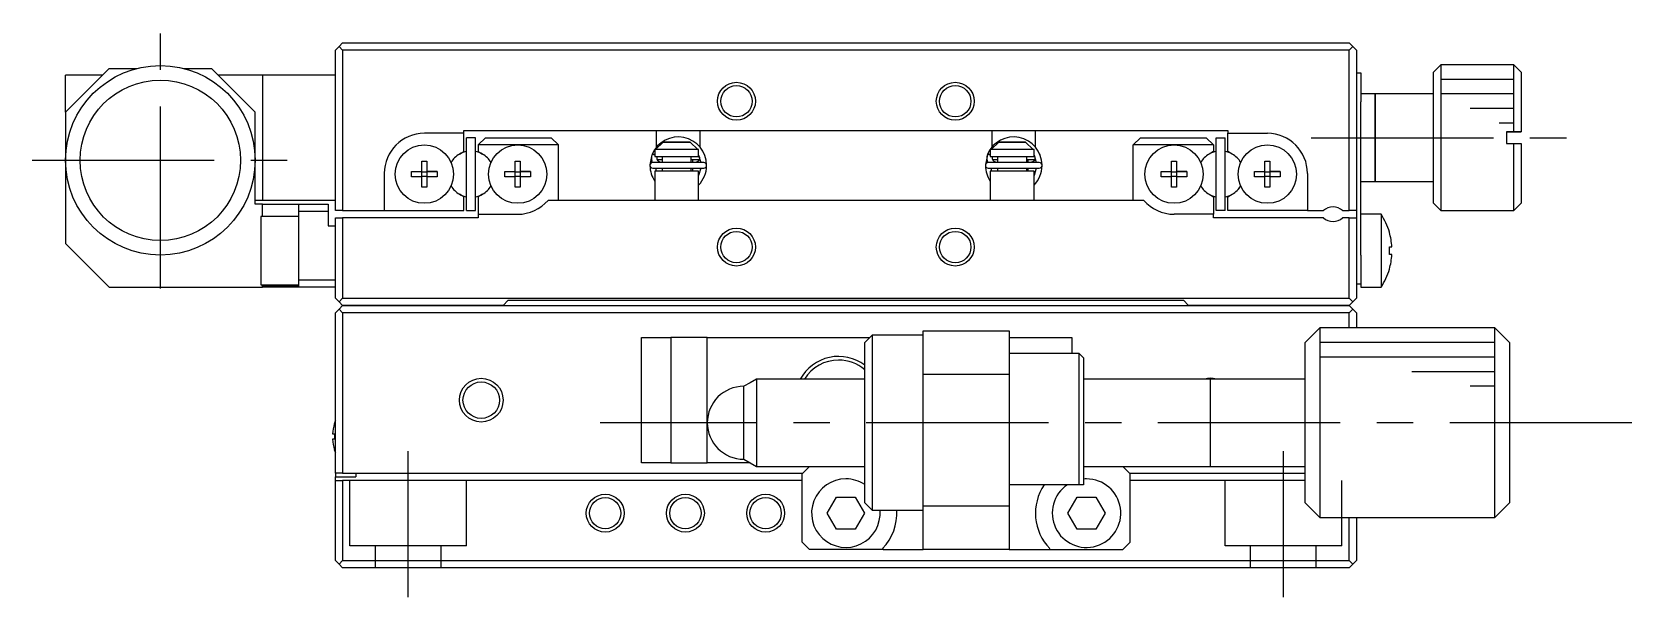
# Model space of a CAD drawing. Extents: x -6 to 377, y 19 to 284.
# Drawn here: x 67.9 to 177.6, y 34.4 to 73.1 of the extents above; entities that cross this region are included whole.
import ezdxf

# ---------------------------------------------------------------- set-up
doc = ezdxf.new("R2010")
doc.units = 0
doc.header["$LTSCALE"] = 10
doc.linetypes.add('CENTER', pattern=[2, 1.25, -0.25, 0.25, -0.25])
doc.linetypes.add('DASHED', pattern=[3.5, 2, -1.5])
doc.layers.get('0').update_dxf_attribs({"linetype": 'CONTINUOUS'})
doc.layers.add('CENTER', color=1, linetype='CENTER')

msp = doc.modelspace()

# ---------------------------------------------------------------- linework, layer by layer
at = {"color": 7, "linetype": 'CONTINUOUS'}
for p, q in [((88.688651, 71.858032), (88.938651, 72.108032)), ((88.688651, 60.858032), (88.688651, 71.858032)), ((88.938651, 72.108032), (89.188651, 72.358032)), ((88.938651, 72.108032), (89.188651, 71.858032)), ((89.188651, 72.358032), (158.188651, 72.358032)), ((89.188651, 71.858032), (89.188651, 60.858032)), ((158.188651, 71.858032), (89.188651, 71.858032)), ((158.438651, 72.108032), (158.188651, 72.358032)), ((158.188651, 71.858032), (158.438651, 72.108032)), ((158.188651, 60.858032), (158.188651, 71.858032)), ((158.438651, 72.108032), (158.688651, 71.858032)), ((158.688651, 71.858032), (158.688651, 60.858032)), ((73.188651, 70.608032), (70.188651, 67.608032)), ((73.188651, 70.608032), (75.088651, 70.608032)), ((78.288651, 70.608032), (80.188651, 70.608032)), ((83.188651, 67.608032), (80.188651, 70.608032)), ((158.688651, 70.308032), (158.988651, 70.308032)), ((158.988651, 70.308032), (158.988651, 68.308032)), ((164.488651, 70.858032), (163.988651, 70.358032)), ((163.988651, 61.358032), (163.988651, 70.358032)), ((164.488651, 70.858032), (164.488651, 60.858032)), ((169.488651, 70.858032), (164.488651, 70.858032)), ((169.488651, 66.258032), (169.488651, 70.858032)), ((169.988651, 70.358032), (169.488651, 70.858032)), ((169.988651, 70.358032), (169.988651, 66.258032)), ((70.188651, 67.608032), (70.188651, 70.158032)), ((72.738651, 70.158032), (70.188651, 70.158032)), ((83.688651, 70.158032), (80.638651, 70.158032)), ((83.688651, 70.158032), (83.688651, 61.558032)), ((88.688651, 70.158032), (83.688651, 70.158032)), ((159.988651, 68.858032), (158.988651, 68.858032)), ((158.988651, 59.183032), (158.988651, 68.308032)), ((159.988651, 68.858032), (159.988651, 62.858032)), ((159.988651, 62.858032), (159.988651, 68.858032)), ((163.988651, 68.858032), (159.988651, 68.858032)), ((70.188651, 67.608032), (70.188651, 64.308032)), ((83.188651, 64.308032), (83.188651, 67.608032)), ((97.488651, 66.158032), (94.788651, 66.158032)), ((97.488651, 66.358032), (149.888651, 66.358032)), ((97.488651, 66.158032), (97.488651, 66.358032)), ((97.488651, 64.902444), (97.488651, 66.158032)), ((97.688651, 60.858032), (97.688651, 65.858032)), ((98.288651, 65.858032), (97.688651, 65.858032)), ((98.288651, 60.858032), (98.288651, 65.858032)), ((98.488651, 65.358032), (98.988651, 65.858032)), ((98.988651, 65.858032), (103.488651, 65.858032)), ((103.488651, 65.858032), (103.988651, 65.358032)), ((110.688651, 66.358032), (110.688651, 65.188499)), ((113.688651, 65.212161), (113.688651, 66.358032)), ((133.688651, 66.358032), (133.688651, 65.188499)), ((136.688651, 65.212161), (136.688651, 66.358032)), ((143.388651, 65.358032), (143.888651, 65.858032)), ((143.888651, 65.858032), (148.388651, 65.858032)), ((148.388651, 65.858032), (148.888651, 65.358032)), ((149.088651, 65.858032), (149.688651, 65.858032)), ((149.088651, 60.858032), (149.088651, 65.858032)), ((149.688651, 60.858032), (149.688651, 65.858032)), ((149.888651, 66.358032), (149.888651, 66.158032)), ((149.888651, 66.158032), (152.588651, 66.158032)), ((149.888651, 64.902444), (149.888651, 66.158032)), ((168.988651, 66.258032), (169.488651, 66.258032)), ((169.488651, 66.258032), (168.988651, 66.258032)), ((168.988651, 66.258032), (168.988651, 65.458032)), ((169.488651, 66.258032), (169.988651, 66.258032)), ((169.988651, 66.258032), (169.488651, 66.258032)), ((97.194901, 64.732847), (97.488651, 64.902444)), ((98.488651, 65.358032), (98.488651, 64.902444)), ((101.188651, 65.358032), (98.488651, 65.358032)), ((98.488651, 64.902444), (98.782401, 64.732847)), ((103.988651, 65.358032), (101.188651, 65.358032)), ((103.988651, 61.558032), (103.988651, 65.358032)), ((110.410486, 64.729925), (110.398411, 64.699749)), ((110.414288, 64.732589), (110.410486, 64.729925)), ((110.41812, 64.733196), (110.414288, 64.732589)), ((110.424252, 64.759082), (110.41507, 64.738234)), ((110.41527, 64.738803), (110.58865, 64.691676)), ((110.423175, 64.733234), (110.41812, 64.733196)), ((110.429418, 64.732701), (110.423175, 64.733234)), ((110.436804, 64.731602), (110.429418, 64.732701)), ((110.445281, 64.729943), (110.436804, 64.731602)), ((110.454787, 64.727738), (110.445281, 64.729943)), ((110.465255, 64.725002), (110.454787, 64.727738)), ((110.476611, 64.721754), (110.465255, 64.725002)), ((110.642968, 65.058032), (110.588651, 65.058032)), ((110.588651, 65.058032), (110.588651, 64.558032)), ((110.642968, 65.058032), (111.172136, 65.558032)), ((113.534334, 65.058032), (110.642968, 65.058032)), ((111.172136, 65.558032), (113.005166, 65.558032)), ((113.005166, 65.558032), (111.172136, 65.558032)), ((113.005166, 65.558032), (113.534334, 65.058032)), ((113.588651, 65.058032), (113.534334, 65.058032)), ((113.588651, 64.558032), (113.588651, 65.058032)), ((114.007822, 64.673728), (113.986633, 64.729925)), ((133.410486, 64.729925), (133.398411, 64.699749)), ((133.414288, 64.732589), (133.410486, 64.729925)), ((133.424252, 64.759082), (133.412373, 64.731978)), ((133.41812, 64.733196), (133.414288, 64.732589)), ((133.41527, 64.738803), (133.58865, 64.691676)), ((133.423175, 64.733234), (133.41812, 64.733196)), ((133.429418, 64.732701), (133.423175, 64.733234)), ((133.436804, 64.731602), (133.429418, 64.732701)), ((133.445281, 64.729943), (133.436804, 64.731602)), ((133.454787, 64.727738), (133.445281, 64.729943)), ((133.465255, 64.725002), (133.454787, 64.727738)), ((133.476611, 64.721754), (133.465255, 64.725002)), ((133.642968, 65.058032), (133.588651, 65.058032)), ((133.588651, 65.058032), (133.588651, 64.558032)), ((133.642968, 65.058032), (134.172136, 65.558032)), ((136.534334, 65.058032), (133.642968, 65.058032)), ((134.172136, 65.558032), (136.005166, 65.558032)), ((136.005166, 65.558032), (134.172136, 65.558032)), ((136.005166, 65.558032), (136.534334, 65.058032)), ((136.588651, 65.058032), (136.534334, 65.058032)), ((136.588651, 64.558032), (136.588651, 65.058032)), ((137.007822, 64.673728), (136.986633, 64.729925)), ((143.388651, 61.558032), (143.388651, 65.358032)), ((146.188651, 65.358032), (143.388651, 65.358032)), ((148.888651, 65.358032), (146.188651, 65.358032)), ((148.888651, 64.902444), (148.594901, 64.732847)), ((148.888651, 65.358032), (148.888651, 64.902444)), ((150.182401, 64.732847), (149.888651, 64.902444)), ((168.988651, 65.458032), (169.488651, 65.458032)), ((169.488651, 60.858032), (169.488651, 65.458032)), ((169.488651, 65.458032), (169.988651, 65.458032)), ((169.988651, 65.458032), (169.988651, 61.358032)), ((70.188651, 64.308032), (70.188651, 58.608032)), ((83.188651, 61.308032), (83.188651, 64.308032)), ((94.608651, 64.244393), (94.968651, 64.244393)), ((94.608651, 63.538032), (94.608651, 64.244393)), ((94.968651, 64.244393), (94.968651, 63.538032)), ((101.008651, 64.244393), (101.368651, 64.244393)), ((101.008651, 63.538032), (101.008651, 64.244393)), ((101.368651, 64.244393), (101.368651, 63.538032)), ((110.391571, 64.681522), (110.254842, 63.991688)), ((110.356265, 64.499178), (110.355164, 64.464932)), ((110.355164, 64.464932), (110.355775, 64.430675)), ((110.355775, 64.430675), (110.358097, 64.39649)), ((110.359076, 64.533329), (110.356265, 64.499178)), ((110.358097, 64.39649), (110.362124, 64.362461)), ((110.363591, 64.567302), (110.359076, 64.533329)), ((110.362124, 64.362461), (110.367847, 64.328671)), ((110.369798, 64.601012), (110.363591, 64.567302)), ((110.367847, 64.328671), (110.375251, 64.295203)), ((110.377684, 64.634378), (110.369798, 64.601012)), ((110.375251, 64.295203), (110.384318, 64.262139)), ((110.387229, 64.667318), (110.377684, 64.634378)), ((110.384318, 64.262139), (110.395027, 64.229558)), ((110.398411, 64.699749), (110.387229, 64.667318)), ((110.395027, 64.229558), (110.407353, 64.197543)), ((110.407353, 64.197543), (110.421264, 64.16617)), ((110.421264, 64.16617), (110.425189, 64.158022)), ((113.948559, 64.159538), (110.448559, 64.159538)), ((110.448559, 63.769538), (113.948559, 63.769538)), ((110.488774, 64.718018), (110.476611, 64.721754)), ((110.501656, 64.71382), (110.488774, 64.718018)), ((110.515166, 64.70919), (110.501656, 64.71382)), ((110.529209, 64.70416), (110.515166, 64.70919)), ((110.543682, 64.698768), (110.529209, 64.70416)), ((110.558485, 64.693051), (110.543682, 64.698768)), ((110.57351, 64.68705), (110.558485, 64.693051)), ((110.588651, 64.680808), (110.57351, 64.68705)), ((110.588651, 64.558032), (113.588651, 64.558032)), ((110.696974, 63.557932), (110.654932, 63.769516)), ((110.745186, 64.464838), (110.745816, 64.479908)), ((110.745325, 64.449759), (110.745186, 64.464838)), ((110.746233, 64.434709), (110.745325, 64.449759)), ((110.745816, 64.479908), (110.747214, 64.494929)), ((110.747907, 64.419728), (110.746233, 64.434709)), ((110.747214, 64.494929), (110.749377, 64.50986)), ((110.75034, 64.404856), (110.747907, 64.419728)), ((110.749377, 64.50986), (110.752299, 64.524663)), ((110.753526, 64.390132), (110.75034, 64.404856)), ((110.752299, 64.524663), (110.755971, 64.539299)), ((110.757454, 64.375592), (110.753526, 64.390132)), ((110.755971, 64.539299), (110.760384, 64.553729)), ((110.762114, 64.361274), (110.757454, 64.375592)), ((110.760384, 64.553729), (110.761866, 64.558058)), ((110.76749, 64.347215), (110.762114, 64.361274)), ((110.763263, 64.358032), (111.088651, 64.358032)), ((110.773568, 64.33345), (110.76749, 64.347215)), ((110.78033, 64.320012), (110.773568, 64.33345)), ((110.787757, 64.306935), (110.78033, 64.320012)), ((110.79583, 64.29425), (110.787757, 64.306935)), ((110.804524, 64.281989), (110.79583, 64.29425)), ((110.813818, 64.270179), (110.804524, 64.281989)), ((110.823687, 64.258849), (110.813818, 64.270179)), ((110.834105, 64.248025), (110.823687, 64.258849)), ((110.845045, 64.237732), (110.834105, 64.248025)), ((110.856479, 64.227994), (110.845045, 64.237732)), ((110.868378, 64.218832), (110.856479, 64.227994)), ((110.880713, 64.210268), (110.868378, 64.218832)), ((110.893453, 64.202319), (110.880713, 64.210268)), ((110.906567, 64.195005), (110.893453, 64.202319)), ((110.920024, 64.18834), (110.906567, 64.195005)), ((110.93379, 64.18234), (110.920024, 64.18834)), ((110.947833, 64.177018), (110.93379, 64.18234)), ((110.962119, 64.172386), (110.947833, 64.177018)), ((110.976615, 64.168453), (110.962119, 64.172386)), ((110.991287, 64.165229), (110.976615, 64.168453)), ((111.006099, 64.162721), (110.991287, 64.165229)), ((111.021017, 64.160934), (111.006099, 64.162721)), ((111.036006, 64.159872), (111.021017, 64.160934)), ((111.05024, 64.159538), (111.036006, 64.159872)), ((111.088651, 64.558032), (111.088651, 64.159538)), ((111.088651, 63.769538), (111.088651, 63.558032)), ((113.088651, 64.159538), (113.088651, 64.558032)), ((113.088651, 64.358032), (113.63405, 64.358032)), ((113.088651, 63.558032), (113.088651, 63.769538)), ((113.188651, 64.159538), (113.188651, 64.358032)), ((113.188651, 63.558032), (113.188651, 63.769538)), ((113.353916, 64.159621), (113.346879, 64.159538)), ((113.368929, 64.160334), (113.353916, 64.159621)), ((113.383891, 64.161775), (113.368929, 64.160334)), ((113.398768, 64.163941), (113.383891, 64.161775)), ((113.413525, 64.166827), (113.398768, 64.163941)), ((113.428127, 64.170427), (113.413525, 64.166827)), ((113.442538, 64.174735), (113.428127, 64.170427)), ((113.456724, 64.17974), (113.442538, 64.174735)), ((113.470652, 64.185433), (113.456724, 64.17974)), ((113.484287, 64.1918), (113.470652, 64.185433)), ((113.497597, 64.19883), (113.484287, 64.1918)), ((113.510547, 64.206505), (113.497597, 64.19883)), ((113.523107, 64.214809), (113.510547, 64.206505)), ((113.535245, 64.223725), (113.523107, 64.214809)), ((113.54693, 64.23323), (113.535245, 64.223725)), ((113.558132, 64.243305), (113.54693, 64.23323)), ((113.568821, 64.253926), (113.558132, 64.243305)), ((113.578971, 64.265068), (113.568821, 64.253926)), ((113.588554, 64.276705), (113.578971, 64.265068)), ((113.597544, 64.288808), (113.588554, 64.276705)), ((113.588715, 64.662783), (113.742194, 64.159579)), ((113.741871, 63.769483), (113.588737, 63.265857)), ((113.605917, 64.30135), (113.597544, 64.288808)), ((113.613651, 64.314299), (113.605917, 64.30135)), ((113.620723, 64.327623), (113.613651, 64.314299)), ((113.627114, 64.341288), (113.620723, 64.327623)), ((113.632805, 64.355261), (113.627114, 64.341288)), ((113.628073, 64.576514), (113.633854, 64.561953)), ((113.637782, 64.369506), (113.632805, 64.355261)), ((113.633854, 64.561953), (113.63868, 64.547687)), ((113.642029, 64.383985), (113.637782, 64.369506)), ((113.63868, 64.547687), (113.642777, 64.53319)), ((113.645534, 64.398662), (113.642029, 64.383985)), ((113.642777, 64.53319), (113.646132, 64.518499)), ((113.648287, 64.413498), (113.645534, 64.398662)), ((113.646132, 64.518499), (113.648735, 64.503653)), ((113.650281, 64.428454), (113.648287, 64.413498)), ((113.648735, 64.503653), (113.650579, 64.48869)), ((113.651509, 64.443491), (113.650281, 64.428454)), ((113.650579, 64.48869), (113.651658, 64.473649)), ((113.651969, 64.458569), (113.651509, 64.443491)), ((113.651658, 64.473649), (113.651969, 64.458569)), ((133.391571, 64.681522), (133.254842, 63.991688)), ((133.356265, 64.499178), (133.355164, 64.464932)), ((133.355164, 64.464932), (133.355775, 64.430675)), ((133.355775, 64.430675), (133.358097, 64.39649)), ((133.359076, 64.533329), (133.356265, 64.499178)), ((133.358097, 64.39649), (133.362124, 64.362461)), ((133.363591, 64.567302), (133.359076, 64.533329)), ((133.362124, 64.362461), (133.367847, 64.328671)), ((133.369798, 64.601012), (133.363591, 64.567302)), ((133.367847, 64.328671), (133.375251, 64.295203)), ((133.377684, 64.634378), (133.369798, 64.601012)), ((133.375251, 64.295203), (133.384318, 64.262139)), ((133.387229, 64.667318), (133.377684, 64.634378)), ((133.384318, 64.262139), (133.395027, 64.229558)), ((133.398411, 64.699749), (133.387229, 64.667318)), ((133.395027, 64.229558), (133.407353, 64.197543)), ((133.407353, 64.197543), (133.421264, 64.16617)), ((133.421264, 64.16617), (133.425189, 64.158022)), ((136.948559, 64.159538), (133.448559, 64.159538)), ((133.448559, 63.769538), (136.948559, 63.769538)), ((133.488774, 64.718018), (133.476611, 64.721754)), ((133.501656, 64.71382), (133.488774, 64.718018)), ((133.515166, 64.70919), (133.501656, 64.71382)), ((133.529209, 64.70416), (133.515166, 64.70919)), ((133.543682, 64.698768), (133.529209, 64.70416)), ((133.558485, 64.693051), (133.543682, 64.698768)), ((133.57351, 64.68705), (133.558485, 64.693051)), ((133.588651, 64.680808), (133.57351, 64.68705)), ((133.588651, 64.558032), (136.588651, 64.558032)), ((133.696974, 63.557932), (133.654932, 63.769516)), ((133.745186, 64.464838), (133.745816, 64.479908)), ((133.745325, 64.449759), (133.745186, 64.464838)), ((133.746233, 64.434709), (133.745325, 64.449759)), ((133.745816, 64.479908), (133.747214, 64.494929)), ((133.747907, 64.419728), (133.746233, 64.434709)), ((133.747214, 64.494929), (133.749377, 64.50986)), ((133.75034, 64.404856), (133.747907, 64.419728)), ((133.749377, 64.50986), (133.752299, 64.524663)), ((133.753526, 64.390132), (133.75034, 64.404856)), ((133.752299, 64.524663), (133.755971, 64.539299)), ((133.757454, 64.375592), (133.753526, 64.390132)), ((133.755971, 64.539299), (133.760384, 64.553729)), ((133.762114, 64.361274), (133.757454, 64.375592)), ((133.760384, 64.553729), (133.761866, 64.558058)), ((133.76749, 64.347215), (133.762114, 64.361274)), ((133.763263, 64.358032), (134.088651, 64.358032)), ((133.773568, 64.33345), (133.76749, 64.347215)), ((133.78033, 64.320012), (133.773568, 64.33345)), ((133.787757, 64.306935), (133.78033, 64.320012)), ((133.79583, 64.29425), (133.787757, 64.306935)), ((133.804524, 64.281989), (133.79583, 64.29425)), ((133.813818, 64.270179), (133.804524, 64.281989)), ((133.823687, 64.258849), (133.813818, 64.270179)), ((133.834105, 64.248025), (133.823687, 64.258849)), ((133.845045, 64.237732), (133.834105, 64.248025)), ((133.856479, 64.227994), (133.845045, 64.237732)), ((133.868378, 64.218832), (133.856479, 64.227994)), ((133.880713, 64.210268), (133.868378, 64.218832)), ((133.893453, 64.202319), (133.880713, 64.210268)), ((133.906567, 64.195005), (133.893453, 64.202319)), ((133.920024, 64.18834), (133.906567, 64.195005)), ((133.93379, 64.18234), (133.920024, 64.18834)), ((133.947833, 64.177018), (133.93379, 64.18234)), ((133.962119, 64.172386), (133.947833, 64.177018)), ((133.976615, 64.168453), (133.962119, 64.172386)), ((133.991287, 64.165229), (133.976615, 64.168453)), ((134.006099, 64.162721), (133.991287, 64.165229)), ((134.021017, 64.160934), (134.006099, 64.162721)), ((134.036006, 64.159872), (134.021017, 64.160934)), ((134.05024, 64.159538), (134.036006, 64.159872)), ((134.088651, 64.558032), (134.088651, 64.159538)), ((134.088651, 63.769538), (134.088651, 63.558032)), ((136.088651, 64.159538), (136.088651, 64.558032)), ((136.088651, 64.358032), (136.63405, 64.358032)), ((136.088651, 63.558032), (136.088651, 63.769538)), ((136.188651, 64.159538), (136.188651, 64.358032)), ((136.188651, 63.558032), (136.188651, 63.769538)), ((136.353916, 64.159621), (136.346879, 64.159538)), ((136.368929, 64.160334), (136.353916, 64.159621)), ((136.383891, 64.161775), (136.368929, 64.160334)), ((136.398768, 64.163941), (136.383891, 64.161775)), ((136.413525, 64.166827), (136.398768, 64.163941)), ((136.428127, 64.170427), (136.413525, 64.166827)), ((136.442538, 64.174735), (136.428127, 64.170427)), ((136.456724, 64.17974), (136.442538, 64.174735)), ((136.470652, 64.185433), (136.456724, 64.17974)), ((136.484287, 64.1918), (136.470652, 64.185433)), ((136.497597, 64.19883), (136.484287, 64.1918)), ((136.510547, 64.206505), (136.497597, 64.19883)), ((136.523107, 64.214809), (136.510547, 64.206505)), ((136.535245, 64.223725), (136.523107, 64.214809)), ((136.54693, 64.23323), (136.535245, 64.223725)), ((136.558132, 64.243305), (136.54693, 64.23323)), ((136.568821, 64.253926), (136.558132, 64.243305)), ((136.578971, 64.265068), (136.568821, 64.253926)), ((136.588554, 64.276705), (136.578971, 64.265068)), ((136.597544, 64.288808), (136.588554, 64.276705)), ((136.588715, 64.662783), (136.742194, 64.159579)), ((136.741871, 63.769483), (136.588737, 63.265857)), ((136.605917, 64.30135), (136.597544, 64.288808)), ((136.613651, 64.314299), (136.605917, 64.30135)), ((136.620723, 64.327623), (136.613651, 64.314299)), ((136.627114, 64.341288), (136.620723, 64.327623)), ((136.632805, 64.355261), (136.627114, 64.341288)), ((136.628073, 64.576514), (136.633854, 64.561953)), ((136.637782, 64.369506), (136.632805, 64.355261)), ((136.633854, 64.561953), (136.63868, 64.547687)), ((136.642029, 64.383985), (136.637782, 64.369506)), ((136.63868, 64.547687), (136.642777, 64.53319)), ((136.645534, 64.398662), (136.642029, 64.383985)), ((136.642777, 64.53319), (136.646132, 64.518499)), ((136.648287, 64.413498), (136.645534, 64.398662)), ((136.646132, 64.518499), (136.648735, 64.503653)), ((136.650281, 64.428454), (136.648287, 64.413498)), ((136.648735, 64.503653), (136.650579, 64.48869)), ((136.651509, 64.443491), (136.650281, 64.428454)), ((136.650579, 64.48869), (136.651658, 64.473649)), ((136.651969, 64.458569), (136.651509, 64.443491)), ((136.651658, 64.473649), (136.651969, 64.458569)), ((146.008651, 64.244393), (146.368651, 64.244393)), ((146.008651, 63.538032), (146.008651, 64.244393)), ((146.368651, 64.244393), (146.368651, 63.538032)), ((152.408651, 64.244393), (152.768651, 64.244393)), ((152.408651, 63.538032), (152.408651, 64.244393)), ((152.768651, 64.244393), (152.768651, 63.538032)), ((92.038651, 63.408032), (92.038651, 60.858032)), ((93.902289, 63.538032), (94.608651, 63.538032)), ((93.902289, 63.178032), (93.902289, 63.538032)), ((93.902289, 63.538032), (94.608651, 63.538032)), ((94.608651, 63.178032), (93.902289, 63.178032)), ((94.619023, 63.52766), (94.608651, 63.538032)), ((94.619023, 63.188404), (94.608651, 63.178032)), ((94.608651, 62.47167), (94.608651, 63.178032)), ((94.619023, 63.188404), (94.619023, 63.52766)), ((94.619023, 63.52766), (94.958279, 63.52766)), ((94.958279, 63.188404), (94.619023, 63.188404)), ((94.958279, 63.52766), (94.968651, 63.538032)), ((94.958279, 63.52766), (94.958279, 63.188404)), ((94.958279, 63.188404), (94.968651, 63.178032)), ((94.968651, 63.538032), (95.675012, 63.538032)), ((95.675012, 63.538032), (94.968651, 63.538032)), ((94.968651, 63.178032), (94.968651, 62.47167)), ((95.675012, 63.178032), (94.968651, 63.178032)), ((95.675012, 63.538032), (95.675012, 63.178032)), ((100.302289, 63.538032), (101.008651, 63.538032)), ((100.302289, 63.178032), (100.302289, 63.538032)), ((100.302289, 63.538032), (101.008651, 63.538032)), ((101.008651, 63.178032), (100.302289, 63.178032)), ((101.019023, 63.52766), (101.008651, 63.538032)), ((101.019023, 63.188404), (101.008651, 63.178032)), ((101.008651, 62.47167), (101.008651, 63.178032)), ((101.019023, 63.188404), (101.019023, 63.52766)), ((101.019023, 63.52766), (101.358279, 63.52766)), ((101.358279, 63.188404), (101.019023, 63.188404)), ((101.358279, 63.52766), (101.368651, 63.538032)), ((101.358279, 63.52766), (101.358279, 63.188404)), ((101.358279, 63.188404), (101.368651, 63.178032)), ((101.368651, 63.538032), (102.075012, 63.538032)), ((102.075012, 63.538032), (101.368651, 63.538032)), ((101.368651, 63.178032), (101.368651, 62.47167)), ((102.075012, 63.178032), (101.368651, 63.178032)), ((102.075012, 63.538032), (102.075012, 63.178032)), ((113.588651, 63.558032), (110.588651, 63.558032)), ((111.088651, 63.558032), (110.588651, 63.558032)), ((110.588651, 63.558032), (110.588651, 61.558032)), ((113.088651, 63.558032), (111.088651, 63.558032)), ((113.088651, 63.558032), (111.088651, 63.558032)), ((113.588651, 63.558032), (113.088651, 63.558032)), ((113.588651, 61.558032), (113.588651, 63.558032)), ((113.631381, 63.358032), (113.588651, 63.358032)), ((136.588651, 63.558032), (133.588651, 63.558032)), ((134.088651, 63.558032), (133.588651, 63.558032)), ((133.588651, 63.558032), (133.588651, 61.558032)), ((136.088651, 63.558032), (134.088651, 63.558032)), ((136.088651, 63.558032), (134.088651, 63.558032)), ((136.588651, 63.558032), (136.088651, 63.558032)), ((136.588651, 61.558032), (136.588651, 63.558032)), ((136.631381, 63.358032), (136.588651, 63.358032)), ((145.302289, 63.538032), (146.008651, 63.538032)), ((145.302289, 63.178032), (145.302289, 63.538032)), ((145.302289, 63.538032), (146.008651, 63.538032)), ((146.008651, 63.178032), (145.302289, 63.178032)), ((146.019023, 63.52766), (146.008651, 63.538032)), ((146.019023, 63.188404), (146.008651, 63.178032)), ((146.008651, 62.47167), (146.008651, 63.178032)), ((146.019023, 63.188404), (146.019023, 63.52766)), ((146.019023, 63.52766), (146.358279, 63.52766)), ((146.358279, 63.188404), (146.019023, 63.188404)), ((146.358279, 63.52766), (146.368651, 63.538032)), ((146.358279, 63.52766), (146.358279, 63.188404)), ((146.358279, 63.188404), (146.368651, 63.178032)), ((146.368651, 63.538032), (147.075012, 63.538032)), ((147.075012, 63.538032), (146.368651, 63.538032)), ((146.368651, 63.178032), (146.368651, 62.47167)), ((147.075012, 63.178032), (146.368651, 63.178032)), ((147.075012, 63.538032), (147.075012, 63.178032)), ((151.702289, 63.538032), (152.408651, 63.538032)), ((151.702289, 63.178032), (151.702289, 63.538032)), ((151.702289, 63.538032), (152.408651, 63.538032)), ((152.408651, 63.178032), (151.702289, 63.178032)), ((152.419023, 63.52766), (152.408651, 63.538032)), ((152.419023, 63.188404), (152.408651, 63.178032)), ((152.408651, 62.47167), (152.408651, 63.178032)), ((152.419023, 63.188404), (152.419023, 63.52766)), ((152.419023, 63.52766), (152.758279, 63.52766)), ((152.758279, 63.188404), (152.419023, 63.188404)), ((152.758279, 63.52766), (152.768651, 63.538032)), ((152.758279, 63.52766), (152.758279, 63.188404)), ((152.758279, 63.188404), (152.768651, 63.178032)), ((152.768651, 63.538032), (153.475012, 63.538032)), ((153.475012, 63.538032), (152.768651, 63.538032)), ((152.768651, 63.178032), (152.768651, 62.47167)), ((153.475012, 63.178032), (152.768651, 63.178032)), ((153.475012, 63.538032), (153.475012, 63.178032)), ((155.338651, 63.408032), (155.338651, 60.858032)), ((158.988651, 62.858032), (159.988651, 62.858032)), ((159.988651, 62.858032), (163.988651, 62.858032)), ((83.688651, 61.558032), (83.188651, 61.558032)), ((88.688651, 61.558032), (83.688651, 61.558032)), ((94.968651, 62.47167), (94.608651, 62.47167)), ((97.488651, 61.81362), (97.194901, 61.983216)), ((97.488651, 60.858032), (97.488651, 61.81362)), ((98.782401, 61.983216), (98.488651, 61.81362)), ((98.488651, 61.81362), (98.488651, 60.608032)), ((101.368651, 62.47167), (101.008651, 62.47167)), ((111.013651, 61.558032), (103.267713, 61.558032)), ((113.163651, 61.558032), (111.013651, 61.558032)), ((134.013651, 61.558032), (113.163651, 61.558032)), ((136.163651, 61.558032), (134.013651, 61.558032)), ((144.109589, 61.558032), (136.163651, 61.558032)), ((146.368651, 62.47167), (146.008651, 62.47167)), ((148.594901, 61.983216), (148.888651, 61.81362)), ((148.888651, 61.81362), (148.888651, 60.608032)), ((149.888651, 61.81362), (150.182401, 61.983216)), ((149.888651, 60.858032), (149.888651, 61.81362)), ((152.768651, 62.47167), (152.408651, 62.47167)), ((83.688651, 61.308032), (83.188651, 61.308032)), ((83.588651, 60.458032), (83.588651, 55.758032)), ((86.188651, 60.458032), (83.588651, 60.458032)), ((83.688651, 61.267768), (83.688651, 61.308032)), ((83.688651, 61.308032), (86.188651, 61.308032)), ((86.188651, 61.267768), (83.688651, 61.267768)), ((83.688651, 60.458032), (83.688651, 61.267768)), ((86.188651, 61.308032), (88.188651, 61.308032)), ((86.188651, 60.808032), (86.188651, 61.308032)), ((88.188651, 60.808032), (86.188651, 60.808032)), ((86.188651, 56.108032), (86.188651, 60.808032)), ((88.188651, 61.308032), (88.188651, 60.808032)), ((88.188651, 60.808032), (88.188651, 59.808032)), ((89.188651, 60.858032), (88.688651, 60.858032)), ((88.688651, 54.858032), (88.688651, 60.358032)), ((88.688651, 60.358032), (89.188651, 60.358032)), ((89.188651, 60.858032), (92.038651, 60.858032)), ((89.188651, 60.358032), (89.188651, 54.858032)), ((98.488651, 60.358032), (89.188651, 60.358032)), ((92.038651, 60.858032), (97.488651, 60.858032)), ((97.688651, 60.858032), (98.288651, 60.858032)), ((98.488651, 60.608032), (98.488651, 60.358032)), ((98.488651, 60.608032), (101.188651, 60.608032)), ((148.888651, 60.608032), (146.188651, 60.608032)), ((148.888651, 60.358032), (148.888651, 60.608032)), ((156.427213, 60.358032), (148.888651, 60.358032)), ((149.688651, 60.858032), (149.088651, 60.858032)), ((155.338651, 60.858032), (149.888651, 60.858032)), ((155.338651, 60.858032), (156.427213, 60.858032)), ((157.750089, 60.858032), (158.188651, 60.858032)), ((158.188651, 60.358032), (157.750089, 60.358032)), ((158.688651, 60.858032), (158.188651, 60.858032)), ((158.188651, 54.858032), (158.188651, 60.358032)), ((158.188651, 60.358032), (158.688651, 60.358032)), ((158.688651, 60.858032), (158.688651, 60.358032)), ((158.688651, 60.358032), (158.688651, 54.858032)), ((160.380308, 60.608032), (158.988651, 60.608032)), ((160.380308, 60.608032), (160.380308, 55.608032)), ((163.988651, 61.358032), (164.488651, 60.858032)), ((164.488651, 60.858032), (169.488651, 60.858032)), ((169.488651, 60.858032), (169.988651, 61.358032)), ((88.188651, 59.808032), (88.688651, 59.808032)), ((160.951232, 59.366621), (160.958087, 59.369965)), ((70.188651, 58.608032), (73.188651, 55.608032)), ((158.988651, 57.808032), (158.988651, 59.183032)), ((160.951232, 58.368032), (161.123603, 58.368032)), ((160.951232, 57.848032), (160.951232, 58.368032)), ((158.988651, 57.808032), (158.988651, 55.808032)), ((161.123603, 57.848032), (160.951232, 57.848032)), ((86.188651, 56.108032), (88.688651, 56.108032)), ((86.188651, 55.608032), (86.188651, 56.108032)), ((160.958087, 56.846099), (160.951232, 56.849442)), ((73.188651, 55.608032), (83.688651, 55.608032)), ((83.588651, 55.758032), (86.188651, 55.758032)), ((83.688651, 55.67721), (83.688651, 55.758032)), ((83.688651, 55.67721), (86.188651, 55.67721)), ((83.688651, 55.608032), (83.688651, 55.67721)), ((86.188651, 55.608032), (83.688651, 55.608032)), ((88.688651, 55.608032), (86.188651, 55.608032)), ((88.938651, 54.608032), (88.688651, 54.858032)), ((89.188651, 54.858032), (88.938651, 54.608032)), ((89.188651, 54.858032), (158.188651, 54.858032)), ((158.438651, 54.608032), (158.188651, 54.858032)), ((158.688651, 54.858032), (158.438651, 54.608032)), ((158.988651, 55.808032), (158.688651, 55.808032)), ((158.988651, 55.808032), (158.988651, 55.608032)), ((158.988651, 55.608032), (160.380308, 55.608032)), ((88.688651, 53.858032), (88.938651, 54.108032)), ((88.688651, 42.858032), (88.688651, 53.858032)), ((88.938651, 54.608032), (89.188651, 54.358032)), ((89.188651, 54.358032), (88.938651, 54.108032)), ((88.938651, 54.108032), (89.188651, 53.858032)), ((100.188651, 54.358032), (89.188651, 54.358032)), ((89.188651, 54.358032), (158.188651, 54.358032)), ((89.188651, 53.858032), (89.188651, 42.858032)), ((158.188651, 53.858032), (89.188651, 53.858032)), ((100.188651, 54.358032), (100.538651, 54.708032)), ((100.538651, 54.708032), (146.838651, 54.708032)), ((146.838651, 54.708032), (147.188651, 54.358032)), ((158.188651, 54.358032), (147.188651, 54.358032)), ((158.188651, 54.358032), (158.438651, 54.608032)), ((158.438651, 54.108032), (158.188651, 54.358032)), ((158.188651, 53.858032), (158.438651, 54.108032)), ((158.188651, 52.808032), (158.188651, 53.858032)), ((158.438651, 54.108032), (158.688651, 53.858032)), ((158.688651, 53.858032), (158.688651, 52.808032)), ((156.188651, 52.808032), (155.188651, 51.808032)), ((156.188651, 52.808032), (156.188651, 46.249164)), ((168.188651, 52.808032), (156.188651, 52.808032)), ((168.188651, 39.808032), (168.188651, 52.808032)), ((169.188651, 51.808032), (168.188651, 52.808032)), ((109.688651, 43.558032), (109.688651, 52.158032)), ((109.688651, 52.158032), (111.688651, 52.158032)), ((111.688651, 52.158032), (111.688651, 43.558032)), ((114.188651, 52.158032), (111.688651, 52.158032)), ((114.188651, 43.558032), (114.188651, 52.158032)), ((114.188651, 52.158032), (125.338651, 52.158032)), ((125.488651, 52.308032), (124.988651, 51.808032)), ((124.988651, 40.808032), (124.988651, 51.808032)), ((125.488651, 52.308032), (125.488651, 40.308032)), ((128.988651, 52.308032), (125.488651, 52.308032)), ((128.988651, 52.608032), (134.888651, 52.608032)), ((128.988651, 49.608032), (128.988651, 52.608032)), ((134.888651, 52.608032), (134.888651, 49.608032)), ((134.888651, 52.158032), (139.188651, 52.158032)), ((139.188651, 52.158032), (139.188651, 51.058032)), ((155.188651, 46.25822), (155.188651, 51.808032)), ((169.188651, 51.808032), (169.188651, 40.808032)), ((139.688651, 51.058032), (134.888651, 51.058032)), ((139.688651, 42.058032), (139.688651, 51.058032)), ((139.988651, 50.758032), (139.688651, 51.058032)), ((139.988651, 50.758032), (139.988651, 42.058032)), ((134.888651, 49.608032), (128.988651, 49.608032)), ((128.988651, 40.608032), (128.988651, 49.608032)), ((134.888651, 49.608032), (134.888651, 40.608032)), ((117.121664, 49.058032), (116.688651, 48.808032)), ((116.688651, 46.28539), (116.688651, 48.808032)), ((117.554676, 49.308032), (117.121664, 49.058032)), ((117.554676, 49.308032), (117.554676, 46.280862)), ((124.988651, 49.308032), (117.554676, 49.308032)), ((148.688651, 49.308032), (139.988651, 49.308032)), ((148.688651, 49.308032), (148.683651, 49.308032)), ((148.688651, 46.380888), (148.688651, 49.308037)), ((155.188651, 49.308032), (148.688651, 49.308032)), ((148.693651, 49.308032), (148.688651, 49.308032)), ((88.614507, 46.246648), (88.619129, 46.244393)), ((116.688651, 43.808032), (116.688651, 46.28539)), ((117.554676, 46.280862), (117.554676, 43.308032)), ((148.688651, 46.308032), (148.688651, 46.380888)), ((148.688651, 46.159538), (148.688651, 46.308032)), ((148.688651, 43.308027), (148.688651, 46.159538)), ((155.188651, 40.808032), (155.188651, 46.25822)), ((156.188651, 46.249164), (156.188651, 39.808032)), ((88.498792, 45.538032), (88.619129, 45.538032)), ((88.619129, 45.178032), (88.498792, 45.178032)), ((88.619129, 45.538032), (88.619129, 45.178032)), ((88.619129, 44.47167), (88.614507, 44.469416)), ((89.188651, 42.858032), (88.688651, 42.858032)), ((88.688651, 42.858032), (88.688651, 42.608032)), ((89.188651, 42.858032), (120.738651, 42.858032)), ((90.088651, 42.858032), (90.088651, 42.608032)), ((111.688651, 43.558032), (109.688651, 43.558032)), ((111.688651, 43.558032), (114.188651, 43.558032)), ((117.121644, 43.558032), (114.188651, 43.558032)), ((116.688651, 43.808032), (117.121664, 43.558032)), ((117.121664, 43.558032), (117.554676, 43.308032)), ((117.554676, 43.308032), (124.988651, 43.308032)), ((121.188651, 43.308032), (120.688651, 42.808032)), ((120.688651, 38.108032), (120.688651, 42.808032)), ((139.988651, 43.308032), (148.688651, 43.308032)), ((143.188651, 42.808032), (142.688651, 43.308032)), ((143.138651, 42.858032), (155.188651, 42.858032)), ((143.188651, 38.108032), (143.188651, 42.808032)), ((148.683651, 43.308032), (148.688651, 43.308032)), ((148.688651, 43.308032), (155.188651, 43.308032)), ((148.688651, 43.308032), (148.693651, 43.308032)), ((88.688651, 42.608032), (90.088651, 42.608032)), ((88.688651, 42.358032), (88.688651, 42.608032)), ((88.688651, 36.858032), (88.688651, 42.358032)), ((88.688651, 42.358032), (89.188651, 42.358032)), ((89.188651, 42.358032), (89.188651, 36.858032)), ((120.688651, 42.358032), (89.188651, 42.358032)), ((139.688651, 42.058032), (134.888651, 42.058032)), ((139.988651, 42.058032), (139.688651, 42.058032)), ((155.188651, 42.358032), (143.188651, 42.358032)), ((122.41848, 40.108032), (123.053566, 41.208032)), ((123.053566, 41.208032), (124.323736, 41.208032)), ((124.323736, 41.208032), (124.958821, 40.108032)), ((124.988651, 40.808032), (125.488651, 40.308032)), ((128.988651, 40.608032), (134.888651, 40.608032)), ((128.988651, 37.608032), (128.988651, 40.608032)), ((134.888651, 40.608032), (134.888651, 37.608032)), ((138.91848, 40.108032), (139.553566, 41.208032)), ((139.553566, 41.208032), (140.823736, 41.208032)), ((140.823736, 41.208032), (141.458821, 40.108032)), ((155.188651, 40.808032), (156.188651, 39.808032)), ((168.188651, 39.808032), (169.188651, 40.808032)), ((123.053566, 39.008032), (122.41848, 40.108032)), ((124.958821, 40.108032), (124.323736, 39.008032)), ((125.488651, 40.308032), (128.988651, 40.308032)), ((139.553566, 39.008032), (138.91848, 40.108032)), ((141.458821, 40.108032), (140.823736, 39.008032)), ((156.188651, 39.808032), (168.188651, 39.808032)), ((158.188651, 36.858032), (158.188651, 39.808032)), ((158.688651, 39.808032), (158.688651, 36.858032)), ((124.323736, 39.008032), (123.053566, 39.008032)), ((140.823736, 39.008032), (139.553566, 39.008032)), ((120.688651, 38.108032), (121.188651, 37.608032)), ((126.236179, 37.608032), (121.188651, 37.608032)), ((126.206806, 37.67721), (126.236179, 37.608032)), ((126.236179, 37.608032), (128.988651, 37.608032)), ((134.888651, 37.608032), (128.988651, 37.608032)), ((134.888651, 37.608032), (137.641123, 37.608032)), ((137.641123, 37.608032), (137.670495, 37.67721)), ((137.641123, 37.608032), (142.688651, 37.608032)), ((142.688651, 37.608032), (143.188651, 38.108032)), ((88.938651, 36.608032), (88.688651, 36.858032)), ((89.188651, 36.858032), (88.938651, 36.608032)), ((89.188651, 36.358032), (88.938651, 36.608032)), ((89.188651, 36.858032), (158.188651, 36.858032)), ((158.188651, 36.358032), (89.188651, 36.358032)), ((158.438651, 36.608032), (158.188651, 36.858032)), ((158.438651, 36.608032), (158.188651, 36.358032)), ((158.688651, 36.858032), (158.438651, 36.608032))]:
    msp.add_line(p, q, dxfattribs=at)
at = {"color": 3, "linetype": 'CONTINUOUS'}
for p, q in [((169.488651, 69.858032), (164.488651, 69.858032)), ((169.488651, 68.858032), (164.488651, 68.858032)), ((169.488651, 67.858032), (166.488651, 67.858032)), ((169.488651, 66.858032), (168.488651, 66.858032)), ((168.188651, 51.808032), (156.188651, 51.808032)), ((168.188651, 50.808032), (156.188651, 50.808032)), ((168.188651, 49.808032), (162.488651, 49.808032)), ((168.188651, 48.808032), (166.488651, 48.808032))]:
    msp.add_line(p, q, dxfattribs=at)
at = {"color": 3, "linetype": 'DASHED'}
for p, q in [((89.688651, 37.858032), (89.688651, 42.358032)), ((97.688651, 37.858032), (97.688651, 42.358032)), ((149.688651, 37.858032), (149.688651, 42.358032)), ((157.688651, 37.858032), (157.688651, 42.358032)), ((97.688651, 37.858032), (89.688651, 37.858032)), ((91.438651, 36.358032), (91.438651, 37.858032)), ((95.938651, 36.358032), (95.938651, 37.858032)), ((157.688651, 37.858032), (149.688651, 37.858032)), ((151.438651, 36.358032), (151.438651, 37.858032)), ((155.938651, 36.358032), (155.938651, 37.858032))]:
    msp.add_line(p, q, dxfattribs=at)
at = {"color": 7, "linetype": 'CONTINUOUS'}
for centre, radius in [((76.688651, 64.308032), 6.5), ((76.688651, 64.308032), 5.5), ((116.188651, 68.358032), 1.075), ((131.188651, 68.358032), 1.075), ((94.788651, 63.358032), 2), ((101.188651, 63.358032), 2), ((146.188651, 63.358032), 2), ((152.588651, 63.358032), 2), ((116.188651, 58.358032), 1.075), ((131.188651, 58.358032), 1.075), ((98.688651, 47.858032), 1.25), ((107.188651, 40.108032), 1.075), ((112.688651, 40.108032), 1.075), ((118.188651, 40.108032), 1.075)]:
    msp.add_circle(centre, radius, dxfattribs=at)
at = {"color": 3, "linetype": 'CONTINUOUS'}
for centre, radius in [((116.188651, 68.358032), 1.3), ((131.188651, 68.358032), 1.3), ((116.188651, 58.358032), 1.3), ((131.188651, 58.358032), 1.3), ((98.688651, 47.858032), 1.5), ((107.188651, 40.108032), 1.3), ((112.688651, 40.108032), 1.3), ((118.188651, 40.108032), 1.3)]:
    msp.add_circle(centre, radius, dxfattribs=at)
at = {"color": 7, "linetype": 'CONTINUOUS'}
for centre, radius, start, end in [((94.788651, 63.408032), 2.75, 90, 180), ((112.198419, 63.964223), 1.944084, 0.719787, 156.812363), ((135.198419, 63.964223), 1.944084, 0.719787, 156.812363), ((152.588651, 63.408032), 2.75, 0, 90), ((97.988651, 63.358032), 1.5875, 120, 135), ((97.988652, 63.358032), 1.5875, 100.89309, 120), ((97.988652, 63.358032), 1.5875, 60, 79.106984), ((97.988651, 63.358032), 1.5875, 45, 60), ((149.388651, 63.358032), 1.5875, 120, 135), ((149.38865, 63.358032), 1.5875, 100.893016, 120), ((149.38865, 63.358032), 1.5875, 60, 79.10691), ((149.388651, 63.358032), 1.5875, 45, 60), ((98.103461, 63.243032), 1.75, 134.995594, 148.113496), ((97.988652, 63.358032), 1.5875, 135.000026, 149.566818), ((97.873841, 63.243032), 1.75, 31.886504, 45.004406), ((97.988652, 63.358032), 1.5875, 30.433263, 45.000026), ((110.448559, 63.964538), 0.195, 90, 270), ((112.205275, 63.966447), 1.950705, 180.710984, 214.007692), ((112.201969, 63.963278), 1.940453, 315.632122, 359.301655), ((113.948559, 63.964538), 0.195, 270, 90), ((133.448559, 63.964538), 0.195, 90, 270), ((135.205275, 63.966447), 1.950705, 180.710984, 214.007692), ((135.201969, 63.963278), 1.940453, 315.632122, 359.301655), ((136.948559, 63.964538), 0.195, 270, 90), ((149.503461, 63.243032), 1.75, 134.995594, 148.113496), ((149.38865, 63.358032), 1.5875, 134.999974, 149.566737), ((149.273841, 63.243032), 1.75, 31.886504, 45.004406), ((149.38865, 63.358032), 1.5875, 30.433182, 44.999974), ((98.103461, 63.473032), 1.75, 211.886504, 225.090487), ((97.988652, 63.358032), 1.5875, 210.433182, 225.047696), ((97.873841, 63.473032), 1.75, 314.995594, 328.113496), ((97.988652, 63.358032), 1.5875, 314.999974, 329.566737), ((149.503461, 63.473032), 1.75, 211.886504, 225.004406), ((149.38865, 63.358032), 1.5875, 210.433263, 225.000026), ((149.38865, 63.358032), 1.5875, 315.000026, 329.566818), ((149.273841, 63.473032), 1.75, 314.995594, 328.113496), ((97.988651, 63.358032), 1.5875, 225.094892, 240), ((97.988652, 63.358032), 1.5875, 240, 259.10691), ((97.988652, 63.358032), 1.5875, 280.893016, 300), ((97.988651, 63.358032), 1.5875, 300, 315), ((101.188651, 63.358032), 2.75, 270, 319.114807), ((146.188651, 63.358032), 2.75, 220.885193, 270), ((149.388651, 63.358032), 1.5875, 225, 240), ((149.38865, 63.358032), 1.5875, 240.000031, 259.106984), ((149.38865, 63.358032), 1.5875, 280.89309, 300.000031), ((149.388651, 63.358032), 1.5875, 300, 315), ((157.088651, 60.108032), 1, 48.590378, 131.409622), ((157.088651, 61.108032), 1, 228.590378, 311.409622), ((156.638651, 58.108032), 4.5, 16.285843, 33.748989), ((156.638651, 58.108032), 4.492483, 3.317816, 16.26943), ((156.638651, 58.108032), 4.492483, 343.73057, 356.682184), ((156.638651, 58.108032), 4.5, 326.251011, 343.714157), ((123.188651, 47.858032), 3, 53.130102, 151.096665), ((123.188651, 47.858032), 2.75, 90, 148.178631), ((123.188651, 47.858032), 2.75, 49.114807, 90), ((116.688651, 46.308032), 2.5, 90, 180), ((91.688651, 45.358032), 3.194933, 163.893288, 176.770291), ((91.688651, 45.358032), 3.2, 159.635865, 163.877467), ((116.688651, 46.308032), 2.5, 180, 270), ((91.688651, 45.358032), 3.194933, 183.229709, 196.106712), ((91.688651, 45.358032), 3.2, 196.122533, 200.364135), ((123.688651, 40.108032), 2.35, 90, 4.882142), ((123.688651, 40.108032), 2.35, 56.413761, 90), ((140.188651, 40.108032), 3.5, 146.141563, 223.989014), ((140.188651, 40.108032), 2.35, 123.923112, 90), ((140.188651, 40.108032), 2.35, 90, 94.882142), ((123.688651, 40.108032), 3.5, 316.010986, 3.275829)]:
    msp.add_arc(centre, radius, start, end, dxfattribs=at)
at = {"color": 3, "linetype": 'CONTINUOUS'}
for start, end in [(90, 104.835112), (75.164888, 90)]:
    msp.add_arc((148.688651, 47.858032), 1.5, start, end, dxfattribs=at)
at = {"layer": 'CENTER', "color": 1, "linetype": 'CENTER'}
for p, q in [((76.688651, 55.508032), (76.688651, 73.108032)), ((155.588651, 65.858032), (175.588651, 65.858032)), ((67.888651, 64.308032), (85.488651, 64.308032)), ((177.588651, 46.308032), (106.838651, 46.308032)), ((93.688651, 34.358032), (93.688651, 44.358032)), ((153.688651, 34.358032), (153.688651, 44.358032))]:
    msp.add_line(p, q, dxfattribs=at)

doc.saveas('drawing.dxf')
